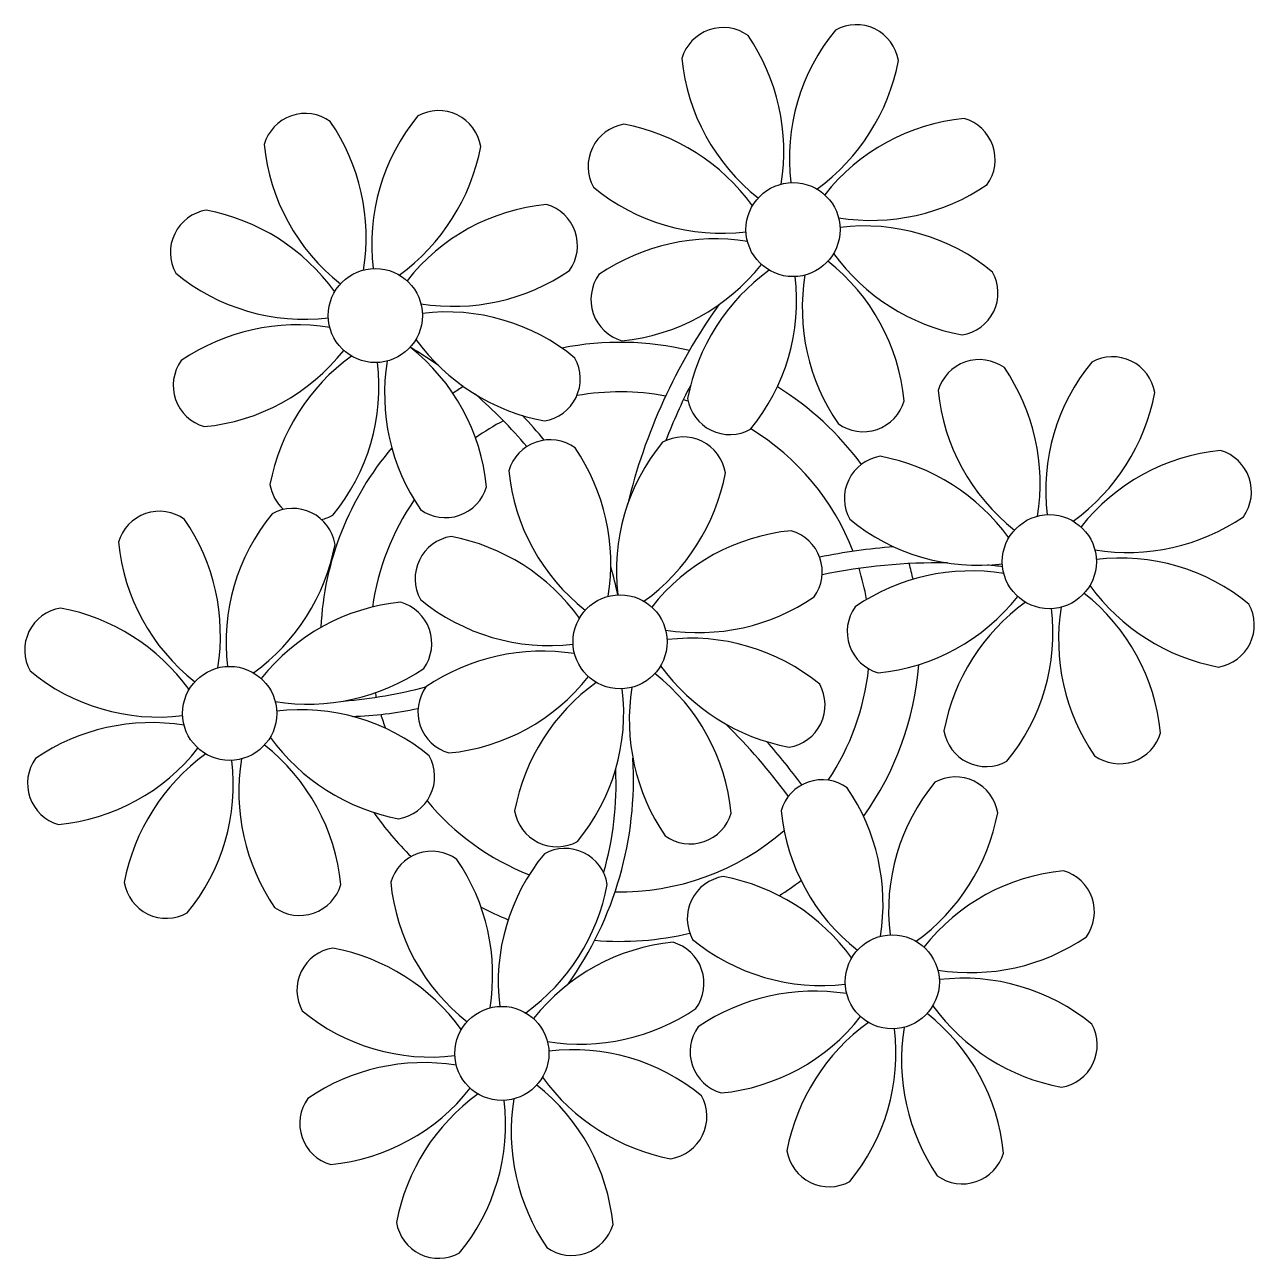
# Model space of a CAD drawing. Extents: x 5.876 to 6.085, y 6.032 to 6.242.
import ezdxf

# ---------------------------------------------------------------- set-up
doc = ezdxf.new("R2010")
doc.units = 0
doc.header["$MEASUREMENT"] = 0
doc.layers.get('0').update_dxf_attribs({"linetype": 'CONTINUOUS'})

msp = doc.modelspace()

# ---------------------------------------------------------------- linework, layer by layer
for points in [[(6.004601635714906, 6.215104228827562, 0.191490740810407), (5.998955732819739, 6.240356924027538, 0.5188522480408578), (5.987713061063866, 6.236466769381181, 0.2050299675741208), (6.000692913463268, 6.212745207872931)], [(6.010665472761796, 6.214255575613996, 0.191490740810407), (6.024529568557845, 6.236104183856231, 0.5188522480408578), (6.01382904439031, 6.241303198563159, 0.2050299675741208), (6.00623350903791, 6.215351379909924)], [(5.93358388307365, 6.200486776537877, 0.191490740810407), (5.927937980178483, 6.225739471737854, 0.5188522480408578), (5.916695308422611, 6.221849317091497, 0.2050299675741208), (5.929675160822013, 6.198127755583247)], [(5.939647720120541, 6.199638123324312, 0.191490740810407), (5.953511815916589, 6.221486731566547, 0.5188522480408578), (5.942811291749054, 6.226685746273475, 0.2050299675741208), (5.935215756396654, 6.20073392762024)], [(5.999713766976854, 6.211416536973881, 0.191490740810407), (5.97786515873462, 6.225280632769929, 0.5188522480408578), (5.972666144027691, 6.214580108602394, 0.2050299675741208), (5.998617962680926, 6.206984573249994)], [(6.014353164615477, 6.209367706875943, 0.191490740810407), (6.039605859815454, 6.21501360977111, 0.5188522480408578), (6.035715705169096, 6.226256281526982, 0.2050299675741208), (6.011994143660846, 6.21327642912758)], [(5.928696014335599, 6.196799084684197, 0.191490740810407), (5.906847406093364, 6.210663180480245, 0.5188522480408578), (5.901648391386436, 6.19996265631271, 0.2050299675741208), (5.927600210039671, 6.19236712096031)], [(5.943335411974221, 6.194750254586259, 0.191490740810407), (5.968588107174199, 6.200396157481426, 0.5188522480408578), (5.964697952527841, 6.211638829237297, 0.2050299675741208), (5.940976391019591, 6.198658976837896)], [(6.013504511401911, 6.203303869829054, 0.191490740810407), (6.035353119644146, 6.189439774033006, 0.5188522480408578), (6.040552134351074, 6.200140298200541, 0.2050299675741208), (6.014600315697839, 6.207735833552941)], [(5.998865113763288, 6.205352699926991, 0.191490740810407), (5.973612418563309, 6.199706797031824, 0.5188522480408578), (5.977502573209668, 6.188464125275951, 0.2050299675741208), (6.001224134717917, 6.201443977675353)], [(6.008616642663857, 6.199616177975372, 0.191490740810407), (6.014262545559024, 6.174363482775394, 0.5188522480408578), (6.025505217314896, 6.178253637421752, 0.2050299675741208), (6.012525364915495, 6.201975198930002)], [(6.002552805616969, 6.200464831188939, 0.191490740810407), (5.988688709820921, 6.178616222946705, 0.5188522480408578), (5.999389233988456, 6.173417208239776, 0.2050299675741208), (6.006984769340856, 6.199369026893011)], [(5.942486758760656, 6.18868641753937, 0.191490740810407), (5.96433536700289, 6.174822321743322, 0.5188522480408578), (5.969534381709819, 6.185522845910857, 0.2050299675741208), (5.943582563056584, 6.193118381263257)], [(5.927847361122033, 6.190735247637306, 0.191490740810407), (5.902594665922054, 6.185089344742139, 0.5188522480408578), (5.906484820568412, 6.173846672986267, 0.2050299675741208), (5.930206382076662, 6.186826525385669)], [(5.937598890022602, 6.184998725685688, 0.191490740810407), (5.943244792917769, 6.15974603048571, 0.5188522480408578), (5.95448746467364, 6.163636185132067, 0.2050299675741208), (5.94150761227424, 6.187357746640318)], [(5.931535052975714, 6.185847378899255, 0.191490740810407), (5.917670957179666, 6.16399877065702, 0.1707599147233123), (5.919983973805865, 6.159760255993428, 0.2050299675741208)], [(6.048182318799156, 6.158629347173564, 0.191490740810407), (6.042536415903989, 6.183882042373541, 0.5188522480408578), (6.031293744148116, 6.179991887727184, 0.2050299675741208), (6.044273596547519, 6.156270326218934)], [(6.054246155846046, 6.157780693959999, 0.191490740810407), (6.068110251642095, 6.179629302202233, 0.5188522480408578), (6.05740972747456, 6.184828316909162, 0.2050299675741208), (6.04981419212216, 6.158876498255927)], [(5.926427456021536, 6.158064415623207, 0.07178894769849689), (5.928371481347201, 6.158799755950092, 0.2050299675741208), (5.935967016699601, 6.184751574603327)], [(5.975192251062197, 6.144993238786055, 0.191490740810407), (5.96954634816703, 6.170245933986032, 0.5188522480408578), (5.958303676411157, 6.166355779339675, 0.2050299675741208), (5.971283528810559, 6.142634217831425)], [(5.981256088109087, 6.14414458557249, 0.191490740810407), (5.995120183905136, 6.165993193814725, 0.5188522480408578), (5.9844196597376, 6.171192208521653, 0.2050299675741208), (5.9768241243852, 6.145240389868418)], [(6.043294450061104, 6.154941655319884, 0.191490740810407), (6.02144584181887, 6.168805751115932, 0.5188522480408578), (6.016246827111941, 6.158105226948397, 0.2050299675741208), (6.042198645765176, 6.150509691595997)], [(6.057933847699727, 6.152892825221945, 0.191490740810407), (6.083186542899704, 6.158538728117112, 0.5188522480408578), (6.079296388253346, 6.169781399872984, 0.2050299675741208), (6.055574826745096, 6.156801547473583)], [(5.914876376851688, 6.13197729271738, 0.191490740810407), (5.928740472647736, 6.153825900959615, 0.5188522480408578), (5.918039948480201, 6.159024915666543, 0.2050299675741208), (5.910444413127801, 6.133073097013308)], [(5.908812539804797, 6.132825945930946, 0.191490740810407), (5.903166636909631, 6.158078641130922, 0.5188522480408578), (5.891923965153758, 6.154188486484565, 0.2050299675741208), (5.90490381755316, 6.130466924976315)], [(5.984943779962768, 6.139256716834437, 0.191490740810407), (6.010196475162745, 6.144902619729604, 0.5188522480408578), (6.006306320516387, 6.156145291485475, 0.2050299675741208), (5.982584759008137, 6.143165439086074)], [(5.970304382324145, 6.141305546932375, 0.191490740810407), (5.948455774081911, 6.155169642728423, 0.5188522480408578), (5.943256759374982, 6.144469118560888, 0.2050299675741208), (5.969208578028217, 6.136873583208488)], [(6.057085194486161, 6.146828988175057, 0.191490740810407), (6.078933802728396, 6.132964892379008, 0.5188522480408578), (6.084132817435324, 6.143665416546543, 0.2050299675741208), (6.058180998782089, 6.151260951898943)], [(6.042445796847538, 6.148877818272993, 0.191490740810407), (6.017193101647559, 6.143231915377826, 0.5188522480408578), (6.021083256293918, 6.131989243621954, 0.2050299675741208), (6.044804817802167, 6.144969096021356)], [(6.052197325748107, 6.143141296321375, 0.191490740810407), (6.057843228643274, 6.117888601121397, 0.5188522480408578), (6.069085900399146, 6.121778755767754, 0.2050299675741208), (6.056106047999745, 6.145500317276005)], [(5.918564068705368, 6.127089423979327, 0.191490740810407), (5.943816763905346, 6.132735326874494, 0.5188522480408578), (5.939926609258988, 6.143977998630366, 0.2050299675741208), (5.916205047750738, 6.130998146230964)], [(6.046133488701219, 6.143989949534942, 0.191490740810407), (6.032269392905171, 6.122141341292707, 0.5188522480408578), (6.042969917072706, 6.116942326585779, 0.2050299675741208), (6.050565452425106, 6.142894145239014)], [(5.903924671066746, 6.129138254077265, 0.191490740810407), (5.882076062824511, 6.143002349873314, 0.5188522480408578), (5.876877048117583, 6.132301825705778, 0.2050299675741208), (5.902828866770818, 6.124706290353378)], [(5.984095126749202, 6.133192879787548, 0.191490740810407), (6.005943734991437, 6.1193287839915, 0.5188522480408578), (6.011142749698365, 6.130029308159035, 0.2050299675741208), (5.98519093104513, 6.137624843511435)], [(5.969455729110579, 6.135241709885484, 0.191490740810407), (5.9442030339106, 6.129595806990317, 0.5188522480408578), (5.948093188556959, 6.118353135234445, 0.2050299675741208), (5.971814750065208, 6.131332987633847)], [(5.979207258011148, 6.129505187933866, 0.191490740810407), (5.984853160906315, 6.104252492733888, 0.5188522480408578), (5.996095832662187, 6.108142647380245, 0.2050299675741208), (5.983115980262786, 6.131864208888496)], [(5.97314342096426, 6.130353841147433, 0.191490740810407), (5.959279325168212, 6.108505232905198, 0.5188522480408578), (5.969979849335747, 6.10330621819827, 0.2050299675741208), (5.977575384688147, 6.129258036851505)], [(5.917715415491803, 6.121025586932438, 0.191490740810407), (5.939564023734038, 6.10716149113639, 0.5188522480408578), (5.944763038440966, 6.117862015303925, 0.2050299675741208), (5.918811219787731, 6.125457550656325)], [(5.90307601785318, 6.123074417030375, 0.191490740810407), (5.877823322653201, 6.117428514135208, 0.5188522480408578), (5.881713477299559, 6.106185842379335, 0.2050299675741208), (5.905435038807809, 6.119165694778737)], [(5.906763709706861, 6.118186548292323, 0.191490740810407), (5.892899613910813, 6.096337940050089, 0.5188522480408578), (5.903600138078348, 6.09113892534316, 0.2050299675741208), (5.911195673430748, 6.117090743996395)], [(5.912827546753749, 6.117337895078756, 0.191490740810407), (5.918473449648916, 6.092085199878778, 0.5188522480408578), (5.929716121404788, 6.095975354525136, 0.2050299675741208), (5.916736269005387, 6.119696916033386)], [(6.021477406227671, 6.087170300507323, 0.191490740810407), (6.015831503332504, 6.1124229957073, 0.5188522480408578), (6.004588831576632, 6.108532841060943, 0.2050299675741208), (6.017568683976034, 6.084811279552693)], [(6.027541243274562, 6.086321647293758, 0.191490740810407), (6.04140533907061, 6.108170255535993, 0.5188522480408578), (6.030704814903075, 6.113369270242921, 0.2050299675741208), (6.023109279550675, 6.087417451589686)], [(5.955097694970272, 6.075003007652214, 0.191490740810407), (5.949451792075105, 6.10025570285219, 0.5188522480408578), (5.938209120319232, 6.096365548205833, 0.2050299675741208), (5.951188972718635, 6.072643986697583)], [(5.961161532017162, 6.074154354438648, 0.191490740810407), (5.975025627813211, 6.096002962680883, 0.5188522480408578), (5.964325103645676, 6.101201977387811, 0.2050299675741208), (5.956729568293276, 6.075250158734576)], [(6.01658953748962, 6.083482608653643, 0.191490740810407), (5.994740929247385, 6.097346704449691, 0.5188522480408578), (5.989541914540457, 6.086646180282156, 0.2050299675741208), (6.015493733193692, 6.079050644929756)], [(6.031228935128242, 6.081433778555705, 0.191490740810407), (6.05648163032822, 6.087079681450872, 0.5188522480408578), (6.052591475681862, 6.098322353206743, 0.2050299675741208), (6.028869914173612, 6.085342500807342)], [(5.950209826232221, 6.071315315798533, 0.191490740810407), (5.928361217989986, 6.085179411594582, 0.5188522480408578), (5.923162203283058, 6.074478887427047, 0.2050299675741208), (5.949114021936293, 6.066883352074647)], [(5.964849223870843, 6.069266485700595, 0.191490740810407), (5.99010191907082, 6.074912388595762, 0.5188522480408578), (5.986211764424462, 6.086155060351634, 0.2050299675741208), (5.962490202916213, 6.073175207952232)], [(6.030380281914677, 6.075369941508816, 0.191490740810407), (6.052228890156911, 6.061505845712768, 0.5188522480408578), (6.05742790486384, 6.072206369880303, 0.2050299675741208), (6.031476086210604, 6.079801905232703)], [(6.015740884276053, 6.077418771606752, 0.191490740810407), (5.990488189076075, 6.071772868711586, 0.5188522480408578), (5.994378343722433, 6.060530196955713, 0.2050299675741208), (6.018099905230683, 6.073510049355115)], [(6.025492413176623, 6.071682249655134, 0.191490740810407), (6.03113831607179, 6.046429554455156, 0.5188522480408578), (6.042380987827661, 6.050319709101514, 0.2050299675741208), (6.029401135428261, 6.074041270609764)], [(6.019428576129735, 6.072530902868701, 0.191490740810407), (6.005564480333686, 6.050682294626466, 0.5188522480408578), (6.016265004501221, 6.045483279919538, 0.2050299675741208), (6.023860539853621, 6.071435098572773)], [(5.964000570657277, 6.063202648653706, 0.191490740810407), (5.985849178899512, 6.049338552857658, 0.5188522480408578), (5.99104819360644, 6.060039077025193, 0.2050299675741208), (5.965096374953205, 6.067634612377593)], [(5.949361173018654, 6.065251478751643, 0.191490740810407), (5.924108477818676, 6.059605575856476, 0.5188522480408578), (5.927998632465034, 6.048362904100603, 0.2050299675741208), (5.951720193973284, 6.061342756500006)], [(5.959112701919223, 6.059514956800024, 0.191490740810407), (5.96475860481439, 6.034262261600047, 0.5188522480408578), (5.976001276570262, 6.038152416246404, 0.2050299675741208), (5.963021424170861, 6.061873977754654)], [(5.953048864872335, 6.060363610013591, 0.191490740810407), (5.939184769076287, 6.038515001771357, 0.5188522480408578), (5.949885293243822, 6.033315987064428, 0.2050299675741208), (5.957480828596222, 6.059267805717663)]]:
    msp.add_lwpolyline(points, format="xyb")
for centre in [(6.006609139189383, 6.207360203401468), (5.935591386548127, 6.192742751111783), (6.050189822273633, 6.15088532174747), (5.977199754536674, 6.137249213359961), (5.910820043279275, 6.125081920504852), (6.023484909702148, 6.07942627508123), (5.957105198444749, 6.06725898222612)]:
    msp.add_circle(centre, 0.008)
for centre, radius, start, end in [((6.074662345538411, 6.137216452430794), 0.09899536384234583, 144.6026084069745, 166.3714877746192), ((5.900739035576533, 6.119317040816068), 0.07931969802652404, 54.91625508431024, 59.07083504967278), ((5.977199754536674, 6.137249213359961), 0.05093651340340145, 76.62568314041995, 101.2053990005565), ((6.074662345538411, 6.137216452430794), 0.09599536384234583, 152.8823278431671, 159.0916269046343), ((5.977199754536674, 6.137249213359961), 0.05093651340340145, 121.51153404657, 123.9033587606022), ((5.900739035576533, 6.119317040816068), 0.07931969802652404, 40.15300764300525, 49.19568718878521), ((5.977199754536674, 6.137249213359961), 0.04251427432479803, 79.507919526563, 99.95795049405379), ((5.977199754536674, 6.137249213359961), 0.05093651340340145, 36.33799738026947, 58.32887263900181), ((5.977199754536674, 6.137249213359961), 0.04251427432479803, 74.19539634893627, 75.3636888842173), ((5.977199754536674, 6.137249213359961), 0.04251427432479803, 117.802440536302, 125.3100982403013), ((5.915957909088664, 6.132427262421505), 0.06220026044555732, 38.97599677017162, 44.14251453450198), ((5.977199754536674, 6.137249213359961), 0.04251427432479803, 21.22577253913075, 58.45509307423734), ((5.977199754536674, 6.137249213359961), 0.05093651340340145, 139.6216152278566, 177.2534970364129), ((5.977199754536674, 6.137249213359961), 0.04251427432479803, 145.4191794692686, 172.0062413514561), ((6.031115668550864, 6.055058849559549), 0.09862255018449374, 94.28782937939361, 101.6908033556908), ((5.915957909088664, 6.132427262421505), 0.06220026044555732, 11.88792555508347, 16.40180494133805), ((6.031115668550864, 6.055058849559549), 0.09562255018449374, 88.9574318164408, 101.8062072444664), ((5.977199754536674, 6.137249213359961), 0.04251427432479803, 9.743410875599677, 17.10605107153097), ((5.977199754536674, 6.137249213359961), 0.05093651340340145, 12.05350351411401, 15.15235648556356), ((6.031115668550864, 6.055058849559549), 0.09562255018449374, 83.32209860367794, 84.87573600033497), ((5.977199754536674, 6.137249213359961), 0.04251427432479803, 326.3984414371423, 353.8236213196607), ((5.977199754536674, 6.137249213359961), 0.05093651340340145, 324.3663226205327, 355.6451016314417), ((5.923714608267447, 6.206791824131339), 0.07986864621221525, 274.6500754344532, 284.8640573066227), ((5.977199754536674, 6.137249213359961), 0.04251427432479803, 191.7544102213582, 192.7950177506228), ((5.9296095360304, 6.188744079457464), 0.06420115545201771, 271.8189023890401, 281.9059911945102), ((5.977199754536674, 6.137249213359961), 0.04251427432479803, 196.8647311702896, 200.2383975272805), ((5.923597701017477, 6.050581152184902), 0.1020112356578634, 36.29265404808995, 45.464584577335), ((5.923597701017477, 6.050581152184902), 0.1050112356578634, 36.41096477808628, 41.57548817948859), ((5.919182101189792, 6.113929135649168), 0.06030291657800504, 324.6409468931903, 3.351058295123136), ((5.921572190678476, 6.113048965507483), 0.05494799878903527, 344.0710819208059, 2.644759055948155), ((5.977199754536674, 6.137249213359961), 0.04251427432479803, 219.4845253343688, 248.6965979432148), ((5.977199754536674, 6.137249213359961), 0.05093651340340145, 214.7168031332535, 225.8089426278129), ((5.977199754536674, 6.137249213359961), 0.04251427432479803, 268.8568535746471, 310.9878080184638), ((5.977199754536674, 6.137249213359961), 0.05093651340340145, 302.0642589077446, 307.1567257298789), ((5.977199754536674, 6.137249213359961), 0.05093651340340145, 242.3459351838481, 248.067652431913), ((5.977199754536674, 6.137249213359961), 0.05093651340340145, 265.1392401259371, 283.4644863799927)]:
    msp.add_arc(centre, radius, start, end)

doc.saveas('drawing.dxf')
